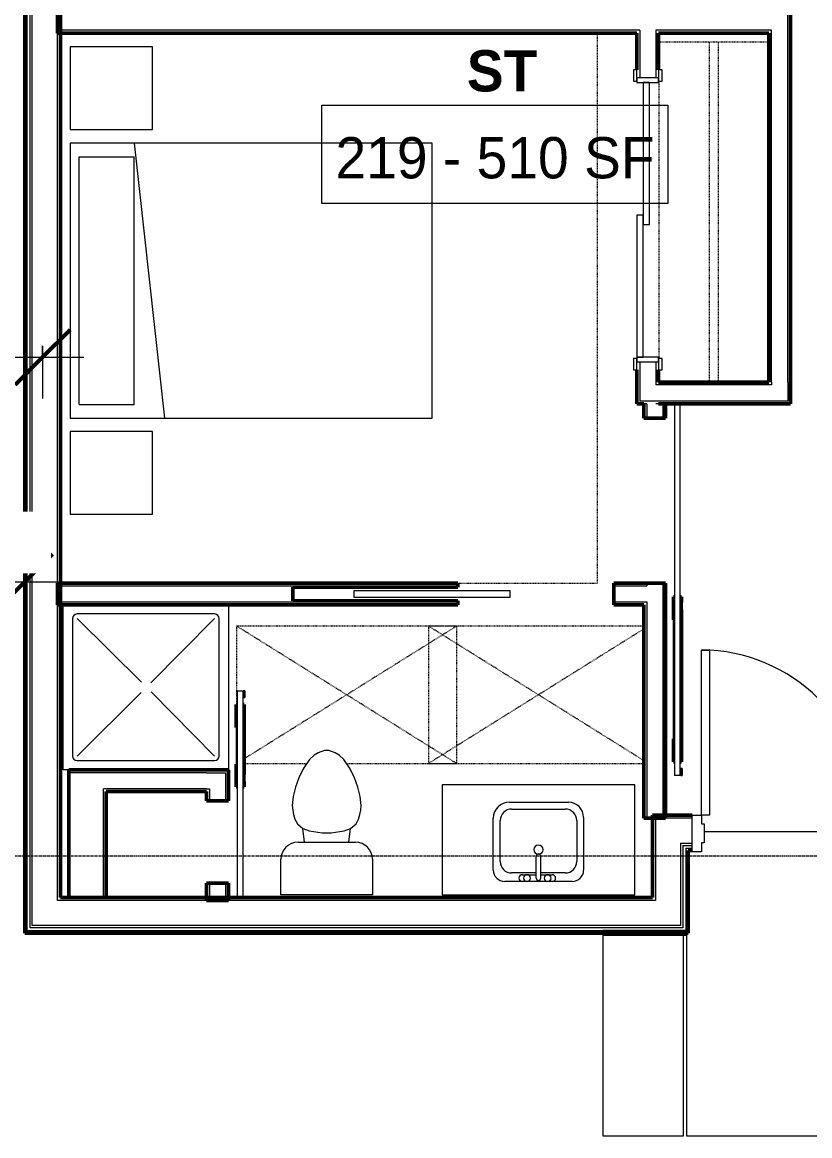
# Model space of a CAD drawing. Header units: inches. Extents: x -4217 to -1814, y 9706 to 12425.
# Drawn here: x -3410.9 to -3239.1, y 10406.2 to 10649.2 of the extents above; entities that cross this region are included whole.
import ezdxf

# ---------------------------------------------------------------- set-up
doc = ezdxf.new("R2010")
doc.units = ezdxf.units.IN
doc.header["$MEASUREMENT"] = 0
doc.linetypes.add('Dash', pattern=[0.25, 0.125, -0.125])
doc.linetypes.add('Grid Line 1_2_', pattern=[0.875, 0.5, -0.125, 0.125, -0.125])
for name, color, linetype, lineweight in [('A-ANNO-DIMS', 211, 'Continuous', 9), ('A-ANNO-DIMS-96', 211, 'Continuous', 9), ('A-AREA-IDEN', 2, 'Continuous', 9), ('A-DOOR-1', 7, 'Continuous', 9), ('A-DOOR-2', 50, 'Continuous', 20), ('A-DOOR-4', 10, 'Continuous', 13), ('A-DOOR-5', 250, 'Continuous', 50), ('A-DOOR-6', 31, 'Continuous', 20), ('A-DOOR-7', 31, 'Continuous', 9), ('A-DOOR-FRAM', 31, 'Continuous', 20), ('A-DOOR-FRAM-1', 50, 'Continuous', 20), ('A-FLOR', 192, 'Continuous', 13), ('A-GENM-HDLN-1', 7, 'Dash', 9), ('A-WALL', 113, 'Continuous', 13), ('A-WALL-3', 250, 'Continuous', 50), ('A-WALL-4', 10, 'Continuous', 13), ('I-FURN-1', 7, 'Continuous', 9), ('I-FURN-HDLN-1', 7, 'Dash', 9), ('I-WALL-3', 2, 'Continuous', 50), ('P-SANR-FIXT-2', 7, 'Continuous', 9), ('Q-CASE-3', 7, 'Continuous', 9), ('Q-CASE-HDLN-1', 7, 'Dash', 9), ('S-GRID-1', 1, 'Grid Line 1_2_', 9)]:
    doc.layers.add(name, color=color, linetype=linetype, lineweight=lineweight)
doc.styles.add('Century Gothic', font='ufonts.com_century-gothic.ttf', dxfattribs={"height": 9})
doc.styles.add('Century Gothic_B', font='GOTHICB.TTF', dxfattribs={"height": 9})
doc.dimstyles.new('OD__1_16__Tol__', dxfattribs={"dimscale": 12, "dimtxt": 9.397514, "dimasz": 1, "dimexe": 0.75, "dimexo": 0.5, "dimgap": 0.125, "dimtad": 1, "dimdec": 4, "dimrnd": 0.0625, "dimzin": 3, "dimdsep": 46, "dimlunit": 4, "dimtxsty": 'Century Gothic', "dimblk1": 'OBLIQUE', "dimblk2": 'OBLIQUE', "dimsah": 1, "dimcen": 0.09, "dimdle": 0.75, "dimazin": 0, "dimtfac": 1, "dimtdec": 4, "dimtix": 1, "dimtmove": 0, "dimatfit": 3, "dimfxl": 1, "dimtvp": 1, "dimtfill": 1, "dimfrac": 2, "dimtolj": 1, "dimtzin": 0, "dimarcsym": 2})

# ---------------------------------------------------------------- blocks, each defined once
blk = doc.blocks.new('DIMBLOCK21-FLOOR PLAN - 2ND FLOOR')
at = {"layer": 'A-ANNO-DIMS-96', "lineweight": 50}
for p, q in [((-3479.55, 10527.09), (-3473.55, 10533.09)), ((-3410.3, 10527.09), (-3404.3, 10533.09)), ((-3479.55, 10527.09), (-3485.55, 10521.09)), ((-3410.3, 10527.09), (-3416.3, 10521.09))]:
    blk.add_line(p, q, dxfattribs=at)
at = {"layer": 'A-ANNO-DIMS-96'}
for p, q in [((-3479.55, 10529.58), (-3479.55, 10518.09)), ((-3479.55, 10527.09), (-3479.55, 10529.58)), ((-3410.3, 10529.58), (-3410.3, 10518.09)), ((-3410.3, 10527.09), (-3410.3, 10529.58)), ((-3488.55, 10527.09), (-3401.3, 10527.09))]:
    blk.add_line(p, q, dxfattribs=at)
at = {"layer": 'A-ANNO-DIMS-96', "color": 0, "insert": (-3457.16, 10522.36), "char_height": 9, "width": 29.356, "attachment_point": 1, "line_spacing_factor": 0.984502, "style": 'Century Gothic', "bg_fill": 3, "box_fill_scale": 1.25, "bg_fill_color": 256, "bg_fill_true_color": 13158600, "bg_fill_transparency": 0}
blk.add_mtext('69.3', dxfattribs=at)
at = {"layer": 'A-ANNO-DIMS-96', "color": 0, "insert": (-3472.15, 10540.13), "char_height": 9, "width": 65.3351, "attachment_point": 1, "line_spacing_factor": 0.984502, "style": 'Century Gothic', "bg_fill": 3, "box_fill_scale": 1.25, "bg_fill_color": 256, "bg_fill_true_color": 13158600, "bg_fill_transparency": 0}
blk.add_mtext('5\' - 9 1/4"', dxfattribs=at)
blk = doc.blocks.new('_Oblique')
at = {"color": 0, "linetype": 'ByBlock', "lineweight": -2}
blk.add_line((-0.5, -0.5), (0.5, 0.5), dxfattribs=at)
blk = doc.blocks.new('DIMBLOCK24-FLOOR PLAN - 2ND FLOOR')
at = {"layer": 'A-ANNO-DIMS-96', "lineweight": 50}
for p, q in [((-3483.42, 10576.06), (-3477.42, 10582.06)), ((-3406.42, 10576.06), (-3400.42, 10582.06)), ((-3483.42, 10576.06), (-3489.42, 10570.06)), ((-3406.42, 10576.06), (-3412.42, 10570.06))]:
    blk.add_line(p, q, dxfattribs=at)
at = {"layer": 'A-ANNO-DIMS-96'}
for p, q in [((-3483.42, 10578.55), (-3483.42, 10567.06)), ((-3483.42, 10576.06), (-3483.42, 10578.55)), ((-3406.42, 10578.55), (-3406.42, 10567.06)), ((-3406.42, 10576.06), (-3406.42, 10578.55)), ((-3492.42, 10576.06), (-3397.42, 10576.06))]:
    blk.add_line(p, q, dxfattribs=at)
at = {"layer": 'A-ANNO-DIMS-96', "color": 0, "char_height": 9, "attachment_point": 1, "line_spacing_factor": 0.984502, "style": 'Century Gothic', "bg_fill": 3, "box_fill_scale": 1.25, "bg_fill_color": 256, "bg_fill_true_color": 13158600, "bg_fill_transparency": 0}
for s, insert, width in [('6\' - 5"', (-3460.66, 10589.1), 37.7691), ('77.0', (-3457.16, 10571.33), 29.356)]:
    blk.add_mtext(s, dxfattribs=dict(at, insert=insert, width=width))

msp = doc.modelspace()

# ---------------------------------------------------------------- linework, layer by layer
at = {"layer": 'A-AREA-IDEN', "flags": 128}
msp.add_lwpolyline([(-3345.55899, 10631.10346), (-3270.05348, 10631.10346), (-3270.05348, 10609.6074), (-3345.55899, 10609.6074)], close=True, dxfattribs=at)
at = {"layer": 'A-DOOR-1'}
for p, q in [((-3277.59687, 10638.80214), (-3277.59687, 10636.30214)), ((-3276.84687, 10638.80214), (-3277.59687, 10638.80214)), ((-3276.84687, 10636.30214), (-3276.84687, 10638.80214)), ((-3272.09687, 10638.80214), (-3272.09687, 10636.30214)), ((-3271.34687, 10638.80214), (-3272.09687, 10638.80214)), ((-3271.34687, 10636.30214), (-3271.34687, 10638.80214)), ((-3277.59687, 10636.30214), (-3276.84687, 10636.30214)), ((-3272.09687, 10636.30214), (-3271.34687, 10636.30214)), ((-3277.59687, 10575.80214), (-3277.59687, 10573.30214)), ((-3276.84687, 10575.80214), (-3277.59687, 10575.80214)), ((-3276.84687, 10573.30214), (-3276.84687, 10575.80214)), ((-3272.09687, 10575.80214), (-3272.09687, 10573.30214)), ((-3271.34687, 10575.80214), (-3272.09687, 10575.80214)), ((-3271.34687, 10573.30214), (-3271.34687, 10575.80214)), ((-3277.59687, 10573.30214), (-3276.84687, 10573.30214)), ((-3272.09687, 10573.30214), (-3271.34687, 10573.30214))]:
    msp.add_line(p, q, dxfattribs=at)
at = {"layer": 'A-DOOR-2'}
for p, q in [((-3275.47187, 10636.05214), (-3275.47187, 10605.05214)), ((-3274.09687, 10636.05214), (-3275.47187, 10636.05214)), ((-3274.09687, 10605.05214), (-3274.09687, 10636.05214)), ((-3276.84687, 10607.05214), (-3276.84687, 10576.05214)), ((-3275.47187, 10607.05214), (-3276.84687, 10607.05214)), ((-3275.47187, 10576.05214), (-3275.47187, 10607.05214)), ((-3275.47187, 10605.05214), (-3274.09687, 10605.05214)), ((-3276.84687, 10576.05214), (-3275.47187, 10576.05214)), ((-3338.51354, 10523.66611), (-3338.51354, 10525.16611)), ((-3338.51354, 10525.16611), (-3304.51354, 10525.16611)), ((-3304.51354, 10523.66611), (-3338.51354, 10523.66611)), ((-3304.51354, 10525.16611), (-3304.51354, 10523.66611))]:
    msp.add_line(p, q, dxfattribs=at)
at = {"layer": 'A-DOOR-4'}
for p, q in [((-3268.62581, 10565.79111), (-3268.62581, 10484.79111)), ((-3268.62581, 10565.79111), (-3268.00081, 10565.79111)), ((-3268.00081, 10565.79111), (-3267.37581, 10565.79111)), ((-3267.37581, 10484.79111), (-3267.37581, 10565.79111)), ((-3267.27433, 10522.55713), (-3266.94874, 10522.55713)), ((-3267.27433, 10522.55713), (-3267.27433, 10521.05713)), ((-3266.94874, 10521.05713), (-3267.27433, 10521.05713)), ((-3266.94874, 10522.55713), (-3266.94874, 10521.05713)), ((-3268.87581, 10492.79111), (-3268.87581, 10518.79111)), ((-3363.97581, 10503.29111), (-3363.97581, 10458.29111)), ((-3363.97581, 10503.29111), (-3363.35081, 10503.29111)), ((-3363.35081, 10503.29111), (-3362.72581, 10503.29111)), ((-3362.72581, 10458.29111), (-3362.72581, 10503.29111)), ((-3362.29874, 10503.29111), (-3362.62433, 10503.29111)), ((-3362.62433, 10503.29111), (-3362.62433, 10501.79111)), ((-3362.62433, 10501.79111), (-3362.29874, 10501.79111)), ((-3362.29874, 10503.29111), (-3362.29874, 10501.79111)), ((-3364.22581, 10495.29111), (-3364.22581, 10487.29111)), ((-3362.62433, 10485.02508), (-3362.29874, 10485.02508)), ((-3362.62433, 10485.02508), (-3362.62433, 10483.52508)), ((-3362.29874, 10485.02508), (-3362.29874, 10483.52508)), ((-3268.00081, 10484.79111), (-3268.62581, 10484.79111)), ((-3267.37581, 10484.79111), (-3268.00081, 10484.79111)), ((-3266.94874, 10486.29111), (-3267.27433, 10486.29111)), ((-3267.27433, 10486.29111), (-3267.27433, 10484.79111)), ((-3267.27433, 10484.79111), (-3266.94874, 10484.79111)), ((-3266.94874, 10486.29111), (-3266.94874, 10484.79111)), ((-3362.29874, 10483.52508), (-3362.62433, 10483.52508)), ((-3363.35081, 10458.29111), (-3363.97581, 10458.29111)), ((-3362.72581, 10458.29111), (-3363.35081, 10458.29111))]:
    msp.add_line(p, q, dxfattribs=at)
at = {"layer": 'A-DOOR-5'}
for p, q in [((-3268.62581, 10523.79111), (-3268.87581, 10523.79111)), ((-3268.87581, 10523.79111), (-3268.87581, 10518.79111)), ((-3267.12581, 10523.79111), (-3267.37581, 10523.79111)), ((-3267.12581, 10522.55713), (-3267.12581, 10523.79111)), ((-3267.12581, 10487.79111), (-3267.12581, 10521.05713)), ((-3268.87581, 10518.79111), (-3268.62581, 10518.79111)), ((-3364.22581, 10500.29111), (-3363.97439, 10500.29111)), ((-3364.22581, 10495.29111), (-3364.22581, 10500.29111)), ((-3362.72581, 10500.29111), (-3362.47581, 10500.29111)), ((-3362.47581, 10500.29111), (-3362.47581, 10485.02508)), ((-3363.97203, 10495.29111), (-3364.22581, 10495.29111)), ((-3268.62371, 10492.79111), (-3268.87581, 10492.79111)), ((-3268.87581, 10492.79111), (-3268.87581, 10487.79111)), ((-3364.22581, 10487.29111), (-3363.96824, 10487.29111)), ((-3364.22581, 10482.29111), (-3364.22581, 10487.29111)), ((-3268.87581, 10487.79111), (-3268.62502, 10487.79111)), ((-3267.37581, 10487.79111), (-3267.12581, 10487.79111)), ((-3363.97581, 10482.29111), (-3364.22581, 10482.29111)), ((-3362.47581, 10482.29111), (-3362.72581, 10482.29111)), ((-3362.47581, 10483.52508), (-3362.47581, 10482.29111))]:
    msp.add_line(p, q, dxfattribs=at)
at = {"layer": 'A-DOOR-6'}
for p, q in [((-3262.77374, 10476.1644), (-3262.77374, 10512.1644)), ((-3262.77374, 10512.1644), (-3261.02374, 10512.1644)), ((-3261.02374, 10512.1644), (-3261.02374, 10476.1644)), ((-3261.02374, 10476.1644), (-3262.77374, 10476.1644))]:
    msp.add_line(p, q, dxfattribs=at)
at = {"layer": 'A-DOOR-7'}
msp.add_arc((-3262.77374, 10476.1644), 36, 0, 90, dxfattribs=at)
at = {"layer": 'A-DOOR-FRAM'}
for p, q in [((-3264.77374, 10476.1644), (-3262.77374, 10476.1644)), ((-3264.77374, 10468.1644), (-3264.77374, 10476.1644)), ((-3262.77374, 10476.1644), (-3262.77374, 10474.2269)), ((-3262.77374, 10474.2269), (-3262.14874, 10474.2269)), ((-3262.14874, 10474.2269), (-3262.14874, 10470.1019)), ((-3262.77374, 10470.1019), (-3262.77374, 10468.1644)), ((-3262.14874, 10470.1019), (-3262.77374, 10470.1019)), ((-3262.77374, 10468.1644), (-3264.77374, 10468.1644))]:
    msp.add_line(p, q, dxfattribs=at)
at = {"layer": 'A-DOOR-FRAM-1'}
for p, q in [((-3272.09687, 10637.05214), (-3276.84687, 10637.05214)), ((-3276.84687, 10637.05214), (-3276.84687, 10636.05214)), ((-3276.84687, 10636.05214), (-3272.09687, 10636.05214)), ((-3272.09687, 10636.05214), (-3272.09687, 10637.05214)), ((-3276.84687, 10576.05214), (-3276.84687, 10575.05214)), ((-3272.09687, 10576.05214), (-3276.84687, 10576.05214)), ((-3276.84687, 10575.05214), (-3272.09687, 10575.05214)), ((-3272.09687, 10575.05214), (-3272.09687, 10576.05214))]:
    msp.add_line(p, q, dxfattribs=at)
at = {"layer": 'A-FLOR'}
for p, q in [((-3227.39874, 10472.5394), (-3262.14874, 10472.5394)), ((-3284.29227, 10450.1644), (-3284.29227, 10406.1894)), ((-3266.67374, 10406.1894), (-3266.67374, 10450.1644)), ((-3266.04874, 10450.1644), (-3266.04874, 10406.1894)), ((-3284.29227, 10406.1894), (-3266.67374, 10406.1894)), ((-3266.04874, 10406.1894), (-3227.39874, 10406.1894))]:
    msp.add_line(p, q, dxfattribs=at)
at = {"layer": 'A-GENM-HDLN-1'}
for p, q in [((-3316.12374, 10487.41611), (-3364.12374, 10517.41611)), ((-3316.12374, 10517.41611), (-3364.12374, 10517.41611)), ((-3364.12374, 10517.41611), (-3364.12374, 10500.29111)), ((-3316.12374, 10517.41611), (-3362.47581, 10488.44606)), ((-3275.32374, 10488.05673), (-3322.29874, 10517.41611)), ((-3275.32374, 10517.41611), (-3322.29874, 10517.41611)), ((-3322.29874, 10517.41611), (-3322.29874, 10487.41611)), ((-3275.32374, 10516.77548), (-3322.29874, 10487.41611)), ((-3316.12374, 10487.41611), (-3316.12374, 10517.41611)), ((-3362.47581, 10487.41611), (-3348.79853, 10487.41611)), ((-3340.1531, 10487.41611), (-3316.12374, 10487.41611)), ((-3322.29874, 10487.41611), (-3275.32374, 10487.41611))]:
    msp.add_line(p, q, dxfattribs=at)
at = {"layer": 'A-WALL'}
for p, q in [((-3409.79874, 10450.9144), (-3409.79874, 10843.4144)), ((-3409.17374, 10451.5394), (-3409.17374, 10843.4144)), ((-3408.67374, 10452.0394), (-3408.67374, 10843.4144)), ((-3403.17374, 10457.5394), (-3403.17374, 10843.4144)), ((-3272.79874, 10475.5394), (-3272.79874, 10457.5394)), ((-3272.79874, 10475.5394), (-3264.77374, 10475.5394)), ((-3267.29874, 10470.0394), (-3267.29874, 10452.0394)), ((-3267.29874, 10470.0394), (-3264.77374, 10470.0394)), ((-3266.79874, 10469.5394), (-3266.79874, 10451.5394)), ((-3266.79874, 10469.5394), (-3264.77374, 10469.5394)), ((-3266.17374, 10468.9144), (-3266.17374, 10450.4144)), ((-3266.17374, 10468.9144), (-3264.77374, 10468.9144)), ((-3272.79874, 10457.5394), (-3403.17374, 10457.5394)), ((-3266.17374, 10450.9144), (-3409.79874, 10450.9144)), ((-3266.79874, 10451.5394), (-3409.17374, 10451.5394)), ((-3267.29874, 10452.0394), (-3408.67374, 10452.0394))]:
    msp.add_line(p, q, dxfattribs=at)
at = {"layer": 'A-WALL-3'}
for p, q in [((-3243.32374, 10570.64297), (-3243.32374, 10673.55214)), ((-3403.17374, 10651.54111), (-3403.17374, 10646.79111)), ((-3403.17374, 10646.79111), (-3276.84687, 10646.79111)), ((-3276.84687, 10646.79111), (-3276.84687, 10638.80214)), ((-3272.09687, 10638.80214), (-3272.09687, 10646.79111)), ((-3272.09687, 10646.79111), (-3248.07374, 10646.79111)), ((-3248.07374, 10646.79111), (-3248.07374, 10570.64297)), ((-3276.84687, 10573.30214), (-3276.84687, 10565.89297)), ((-3272.09687, 10570.64297), (-3272.09687, 10573.30214)), ((-3248.07374, 10570.64297), (-3272.09687, 10570.64297)), ((-3243.32374, 10566.51797), (-3243.32374, 10570.64297)), ((-3276.84687, 10565.89297), (-3276.22187, 10565.89297)), ((-3276.22187, 10565.89297), (-3275.32374, 10565.89297)), ((-3275.32374, 10565.89297), (-3275.32374, 10562.79111)), ((-3270.57374, 10565.89297), (-3272.09687, 10565.89297)), ((-3272.09687, 10565.89297), (-3243.32374, 10565.89297)), ((-3270.57374, 10562.79111), (-3270.57374, 10565.89297)), ((-3243.32374, 10565.89297), (-3243.32374, 10566.51797)), ((-3275.32374, 10562.79111), (-3270.57374, 10562.79111)), ((-3351.84687, 10522.91611), (-3351.84687, 10525.91611)), ((-3351.84687, 10525.91611), (-3315.84687, 10525.91611)), ((-3315.84687, 10525.91611), (-3315.84687, 10526.79111)), ((-3275.32374, 10526.79111), (-3281.84687, 10526.79111)), ((-3281.84687, 10526.79111), (-3281.84687, 10522.04111)), ((-3270.57374, 10526.79111), (-3275.32374, 10526.79111)), ((-3270.57374, 10475.51797), (-3270.57374, 10526.79111)), ((-3315.84687, 10522.91611), (-3351.84687, 10522.91611)), ((-3315.84687, 10522.04111), (-3315.84687, 10522.91611)), ((-3281.84687, 10522.04111), (-3275.32374, 10522.04111)), ((-3275.32374, 10522.04111), (-3275.32374, 10475.51797)), ((-3370.67374, 10486.04111), (-3400.67374, 10486.04111)), ((-3400.67374, 10486.04111), (-3400.67374, 10485.41611)), ((-3400.67374, 10485.41611), (-3400.67374, 10481.29111)), ((-3366.54874, 10486.04111), (-3370.67374, 10486.04111)), ((-3365.92374, 10486.04111), (-3366.54874, 10486.04111)), ((-3365.92374, 10479.29111), (-3365.92374, 10486.04111)), ((-3400.67374, 10481.29111), (-3400.67374, 10458.15522)), ((-3392.54874, 10481.29111), (-3370.67374, 10481.29111)), ((-3392.54874, 10458.15522), (-3392.54874, 10481.29111)), ((-3370.67374, 10481.29111), (-3370.67374, 10479.29111)), ((-3370.67374, 10479.29111), (-3365.92374, 10479.29111)), ((-3275.32374, 10475.51797), (-3270.57374, 10475.51797)), ((-3365.92374, 10461.29111), (-3370.67374, 10461.29111)), ((-3370.67374, 10461.29111), (-3370.67374, 10457.53022)), ((-3365.92374, 10457.53022), (-3365.92374, 10461.29111)), ((-3400.67374, 10458.15522), (-3392.54874, 10458.15522)), ((-3370.67374, 10457.53022), (-3365.92374, 10457.53022))]:
    msp.add_line(p, q, dxfattribs=at)
at = {"layer": 'A-WALL-4'}
for p, q in [((-3243.94874, 10570.64297), (-3243.94874, 10673.55214)), ((-3276.22187, 10647.41611), (-3403.17374, 10647.41611)), ((-3276.22187, 10647.41611), (-3276.22187, 10646.79111)), ((-3272.72187, 10647.41611), (-3272.72187, 10646.79111)), ((-3248.07374, 10647.41611), (-3272.72187, 10647.41611)), ((-3247.44874, 10647.41611), (-3248.07374, 10647.41611)), ((-3247.44874, 10570.64297), (-3247.44874, 10647.41611)), ((-3276.22187, 10646.79111), (-3276.22187, 10637.05214)), ((-3272.72187, 10646.79111), (-3272.72187, 10637.05214)), ((-3276.22187, 10575.05214), (-3276.22187, 10566.51797)), ((-3272.72187, 10575.05214), (-3272.72187, 10570.01797)), ((-3272.09687, 10570.01797), (-3272.72187, 10570.01797)), ((-3247.44874, 10570.01797), (-3272.09687, 10570.01797)), ((-3247.44874, 10570.64297), (-3247.44874, 10570.01797)), ((-3243.94874, 10570.64297), (-3243.94874, 10570.01797)), ((-3243.94874, 10570.01797), (-3243.94874, 10566.51797)), ((-3272.72187, 10566.51797), (-3276.22187, 10566.51797)), ((-3274.69874, 10565.89297), (-3275.32374, 10565.89297)), ((-3274.69874, 10565.89297), (-3274.69874, 10562.79111)), ((-3272.09687, 10566.51797), (-3272.72187, 10566.51797)), ((-3272.09687, 10565.89297), (-3272.72187, 10565.89297)), ((-3243.94874, 10566.51797), (-3272.09687, 10566.51797)), ((-3271.19874, 10565.89297), (-3271.19874, 10562.79111)), ((-3281.84687, 10526.16611), (-3275.32374, 10526.16611)), ((-3275.32374, 10526.16611), (-3274.69874, 10526.16611)), ((-3274.69874, 10526.79111), (-3274.69874, 10526.16611)), ((-3271.19874, 10526.79111), (-3271.19874, 10475.51797)), ((-3281.84687, 10522.66611), (-3275.32374, 10522.66611)), ((-3275.32374, 10522.66611), (-3274.69874, 10522.66611)), ((-3274.69874, 10522.66611), (-3274.69874, 10475.51797)), ((-3400.42374, 10485.41611), (-3400.67374, 10485.41611)), ((-3400.67374, 10485.41611), (-3400.42374, 10485.41611)), ((-3370.67374, 10485.41611), (-3400.42374, 10485.41611)), ((-3400.42374, 10481.91611), (-3400.42374, 10485.41611)), ((-3370.67374, 10485.41611), (-3370.04874, 10485.41611)), ((-3370.04874, 10485.41611), (-3366.54874, 10485.41611)), ((-3366.54874, 10485.41611), (-3366.54874, 10479.29111)), ((-3400.42374, 10481.29111), (-3400.42374, 10481.91611)), ((-3400.42374, 10458.15522), (-3400.42374, 10481.29111)), ((-3370.67374, 10481.91611), (-3393.17374, 10481.91611)), ((-3393.17374, 10481.29111), (-3393.17374, 10481.91611)), ((-3393.17374, 10458.15522), (-3393.17374, 10481.29111)), ((-3370.67374, 10481.91611), (-3370.04874, 10481.91611)), ((-3370.04874, 10481.91611), (-3370.04874, 10479.29111)), ((-3370.04874, 10461.29111), (-3370.04874, 10457.53022)), ((-3366.54874, 10461.29111), (-3366.54874, 10457.53022))]:
    msp.add_line(p, q, dxfattribs=at)
at = {"layer": 'I-FURN-1'}
for p, q in [((-3400.44899, 10643.79111), (-3400.44899, 10625.79111)), ((-3382.44899, 10643.79111), (-3400.44899, 10643.79111)), ((-3382.44899, 10625.79111), (-3382.44899, 10643.79111)), ((-3400.44899, 10625.79111), (-3382.44899, 10625.79111)), ((-3321.44899, 10622.79111), (-3400.44899, 10622.79111)), ((-3386.44899, 10622.79111), (-3379.86937, 10562.79111)), ((-3321.44899, 10562.79111), (-3321.44899, 10622.79111)), ((-3398.44899, 10619.79111), (-3386.44899, 10619.79111)), ((-3386.44899, 10565.79111), (-3386.44899, 10619.79111)), ((-3382.44899, 10541.85927), (-3382.44899, 10559.85927))]:
    msp.add_line(p, q, dxfattribs=at)
at = {"layer": 'I-FURN-HDLN-1'}
for p, q in [((-3285.44899, 10526.79111), (-3285.44899, 10646.79111)), ((-3315.84687, 10526.79111), (-3285.44899, 10526.79111))]:
    msp.add_line(p, q, dxfattribs=at)
at = {"layer": 'I-WALL-3'}
for p, q in [((-3410.29874, 10843.4144), (-3410.29874, 10450.4144)), ((-3402.54874, 10458.1644), (-3402.54874, 10843.4144)), ((-3264.77374, 10476.1644), (-3273.42374, 10476.1644)), ((-3273.42374, 10476.1644), (-3273.42374, 10458.1644)), ((-3265.67374, 10450.4144), (-3265.67374, 10468.4144)), ((-3265.67374, 10468.4144), (-3264.77374, 10468.4144)), ((-3273.42374, 10458.1644), (-3402.54874, 10458.1644)), ((-3266.04874, 10450.7894), (-3284.29227, 10450.7894)), ((-3284.29227, 10450.7894), (-3284.29227, 10450.1644)), ((-3266.04874, 10450.1644), (-3266.04874, 10450.7894)), ((-3410.29874, 10450.4144), (-3265.67374, 10450.4144)), ((-3284.29227, 10450.1644), (-3266.04874, 10450.1644))]:
    msp.add_line(p, q, dxfattribs=at)
at = {"layer": 'P-SANR-FIXT-2'}
for p, q in [((-3365.92374, 10522.04111), (-3365.92374, 10486.04111)), ((-3399.92374, 10519.04111), (-3399.92374, 10489.04111)), ((-3368.92374, 10520.04111), (-3398.92374, 10520.04111)), ((-3384.89555, 10505.18372), (-3398.92374, 10519.04111)), ((-3382.80812, 10505.04381), (-3368.92374, 10519.04111)), ((-3367.92374, 10489.04111), (-3367.92374, 10519.04111)), ((-3384.93425, 10502.93257), (-3398.92374, 10489.04111)), ((-3382.79152, 10503.05719), (-3368.92374, 10489.04111)), ((-3346.34955, 10489.75644), (-3347.21558, 10489.25644)), ((-3344.97581, 10490.25644), (-3346.34955, 10489.75644)), ((-3343.97581, 10490.25644), (-3344.97581, 10490.25644)), ((-3342.60207, 10489.75644), (-3343.97581, 10490.25644)), ((-3341.73605, 10489.25644), (-3342.60207, 10489.75644)), ((-3398.92374, 10488.04111), (-3368.92374, 10488.04111)), ((-3348.21558, 10488.25644), (-3349.60301, 10486.25644)), ((-3347.21558, 10489.25644), (-3348.21558, 10488.25644)), ((-3340.73605, 10488.25644), (-3341.73605, 10489.25644)), ((-3339.34862, 10486.25644), (-3340.73605, 10488.25644)), ((-3400.67374, 10486.04111), (-3401.92374, 10486.04111)), ((-3349.60301, 10486.25644), (-3350.53562, 10484.25644)), ((-3338.416, 10484.25644), (-3339.34862, 10486.25644)), ((-3351.26356, 10482.25644), (-3351.8015, 10480.24883)), ((-3350.53562, 10484.25644), (-3351.26356, 10482.25644)), ((-3337.68806, 10482.25644), (-3338.416, 10484.25644)), ((-3337.15012, 10480.24883), (-3337.68806, 10482.25644)), ((-3351.8015, 10480.24883), (-3351.97581, 10478.25644)), ((-3336.97581, 10478.25644), (-3337.15012, 10480.24883)), ((-3351.97581, 10478.25644), (-3351.88866, 10477.26024)), ((-3351.88866, 10477.26024), (-3351.71166, 10476.25644)), ((-3337.23997, 10476.25644), (-3337.06297, 10477.26024)), ((-3337.06297, 10477.26024), (-3336.97581, 10478.25644)), ((-3304.64126, 10478.97805), (-3291.77709, 10478.97805)), ((-3304.64126, 10478.97805), (-3291.77709, 10478.97805)), ((-3304.14126, 10477.47805), (-3292.45622, 10477.47805)), ((-3351.71166, 10476.25644), (-3351.44371, 10475.25644)), ((-3351.44371, 10475.25644), (-3350.87694, 10474.25644)), ((-3338.07468, 10474.25644), (-3337.50791, 10475.25644)), ((-3337.50791, 10475.25644), (-3337.23997, 10476.25644)), ((-3308.14126, 10464.15522), (-3308.14126, 10475.47805)), ((-3308.14126, 10464.15522), (-3308.14126, 10475.47805)), ((-3306.64126, 10466.03022), (-3306.64126, 10474.97805)), ((-3289.95622, 10474.97805), (-3289.95622, 10466.03022)), ((-3288.45622, 10475.65718), (-3288.45622, 10464.15522)), ((-3288.45622, 10475.65718), (-3288.45622, 10464.15522)), ((-3350.87694, 10474.25644), (-3349.68519, 10473.25644)), ((-3349.68519, 10473.25644), (-3348.31145, 10472.75644)), ((-3349.33747, 10470.23266), (-3349.68519, 10473.25644)), ((-3348.31145, 10472.75644), (-3345.47581, 10472.25644)), ((-3343.47581, 10472.25644), (-3340.64017, 10472.75644)), ((-3340.64017, 10472.75644), (-3339.26643, 10473.25644)), ((-3339.61415, 10470.23266), (-3339.26643, 10473.25644)), ((-3339.26643, 10473.25644), (-3338.07468, 10474.25644)), ((-3350.72581, 10470.23266), (-3338.22581, 10470.23266)), ((-3345.47581, 10472.25644), (-3343.47581, 10472.25644)), ((-3354.45203, 10458.78022), (-3354.45203, 10466.50644)), ((-3334.49959, 10466.50644), (-3334.49959, 10458.78022)), ((-3298.79874, 10462.41902), (-3298.79874, 10467.15737)), ((-3297.79874, 10462.41902), (-3297.79874, 10467.15737)), ((-3298.79874, 10463.53022), (-3304.14126, 10463.53022)), ((-3301.79874, 10463.15522), (-3298.79874, 10463.15522)), ((-3292.45622, 10463.53022), (-3297.79874, 10463.53022)), ((-3297.79874, 10463.15522), (-3295.29874, 10463.15522)), ((-3290.95622, 10461.65522), (-3305.64126, 10461.65522)), ((-3290.95622, 10461.65522), (-3305.64126, 10461.65522)), ((-3295.29874, 10461.65522), (-3301.79874, 10461.65522)), ((-3334.49959, 10458.78022), (-3354.45203, 10458.78022))]:
    msp.add_line(p, q, dxfattribs=at)
for centre, radius, start, end in [((-3398.92374, 10519.04111), 1, 90, 180), ((-3368.92374, 10519.04111), 1, 0, 90), ((-3398.92374, 10489.04111), 1, 180, 270), ((-3368.92374, 10489.04111), 1, 270, 0), ((-3304.64126, 10475.47805), 3.5, 90, 180), ((-3304.64126, 10475.47805), 3.5, 90, 180), ((-3304.14126, 10474.97805), 2.5, 90, 180), ((-3292.45622, 10474.97805), 2.5, 0, 90), ((-3291.77709, 10475.65718), 3.32087, 0, 90), ((-3291.77709, 10475.65718), 3.32087, 0, 90), ((-3350.72581, 10466.50644), 3.72622, 90, 180), ((-3338.22581, 10466.50644), 3.72622, 0, 90), ((-3298.29874, 10468.62256), 1, 0, 180), ((-3298.29874, 10468.62256), 1, 180, 0), ((-3298.29874, 10467.15737), 0.5, 0, 180), ((-3304.14126, 10466.03022), 2.5, 180, 270), ((-3292.45622, 10466.03022), 2.5, 270, 0), ((-3305.64126, 10464.15522), 2.5, 180, 270), ((-3305.64126, 10464.15522), 2.5, 180, 270), ((-3301.79874, 10462.40522), 0.75, 90, 270), ((-3300.79874, 10462.40522), 0.75, 0, 180), ((-3296.29874, 10462.40522), 0.75, 0, 180), ((-3295.29874, 10462.40522), 0.75, 270, 90), ((-3290.95622, 10464.15522), 2.5, 270, 0), ((-3290.95622, 10464.15522), 2.5, 270, 0), ((-3300.79874, 10462.40522), 0.75, 180, 0), ((-3298.29874, 10462.41902), 0.5, 180, 0), ((-3296.29874, 10462.40522), 0.75, 180, 0)]:
    msp.add_arc(centre, radius, start, end, dxfattribs=at)
at = {"layer": 'Q-CASE-3'}
for p, q in [((-3277.29874, 10482.78022), (-3319.29874, 10482.78022)), ((-3319.29874, 10482.78022), (-3319.29874, 10458.78022)), ((-3277.29874, 10458.78022), (-3277.29874, 10482.78022)), ((-3319.29874, 10458.78022), (-3277.29874, 10458.78022))]:
    msp.add_line(p, q, dxfattribs=at)
at = {"layer": 'Q-CASE-HDLN-1'}
for p, q in [((-3248.07374, 10644.80214), (-3272.07374, 10644.80214)), ((-3272.07374, 10644.80214), (-3272.07374, 10638.80214)), ((-3261.07374, 10644.80214), (-3261.07374, 10570.64297)), ((-3259.07374, 10644.80214), (-3259.07374, 10570.64297)), ((-3248.07374, 10570.64297), (-3248.07374, 10644.80214)), ((-3272.07374, 10636.30214), (-3272.07374, 10575.80214)), ((-3272.07374, 10573.30214), (-3272.07374, 10570.64297)), ((-3272.07374, 10570.64297), (-3248.07374, 10570.64297))]:
    msp.add_line(p, q, dxfattribs=at)
at = {"layer": 'S-GRID-1'}
msp.add_line((-1814.20638, 10467.1894), (-4168.71446, 10467.1894), dxfattribs=at)

# ---------------------------------------------------------------- texts
at = {"layer": 'A-AREA-IDEN', "char_height": 9, "attachment_point": 1}
for s, insert, width, style in [('ST', (-3313.92907, 10643.07161), 14.544, 'Century Gothic_B'), ('219 - 510 SF', (-3342.55899, 10624.10346), 83.931, 'Century Gothic')]:
    msp.add_mtext(s, dxfattribs=dict(at, insert=insert, width=width, style=style))

# ---------------------------------------------------------------- next in the draw order: dimensions: what is measured, and where the dimension line sits
at = {"layer": 'A-ANNO-DIMS'}
for base, p1, p2, override, picture, middle in [((-3406.42374, 10576.06444), (-3483.42374, 10584.54972), (-3406.42374, 10584.54972), {"dimpost": '<>\\X', "dimfxl": 77}, 'DIMBLOCK24-FLOOR PLAN - 2ND FLOOR', (-3444.92374, 10576.06444)), ((-3410.29874, 10527.08984), (-3479.54874, 10535.57512), (-3410.29874, 10535.57512), {"dimpost": '<>\\X', "dimfxl": 69.25}, 'DIMBLOCK21-FLOOR PLAN - 2ND FLOOR', (-3444.92374, 10527.08984))]:
    dim = msp.add_linear_dim(base=base, p1=p1, p2=p2, dimstyle='OD__1_16__Tol__', override=override, dxfattribs=at)
    dim.commit()
    dim.dimension.update_dxf_attribs({"geometry": picture, "text_midpoint": middle})

# ---------------------------------------------------------------- next in the draw order: linework, layer by layer
at = {"layer": 'A-WALL-3'}
for p, q in [((-3315.84687, 10526.79111), (-3403.17374, 10526.79111)), ((-3403.17374, 10526.79111), (-3403.17374, 10522.04111)), ((-3403.17374, 10522.04111), (-3315.84687, 10522.04111))]:
    msp.add_line(p, q, dxfattribs=at)
at = {"layer": 'A-WALL-4'}
for p, q in [((-3403.17374, 10526.16611), (-3315.84687, 10526.16611)), ((-3403.17374, 10522.66611), (-3315.84687, 10522.66611))]:
    msp.add_line(p, q, dxfattribs=at)
at = {"layer": 'I-FURN-1'}
for p, q in [((-3400.44899, 10622.79111), (-3400.44899, 10562.79111)), ((-3398.44899, 10565.79111), (-3398.44899, 10619.79111)), ((-3398.44899, 10565.79111), (-3386.44899, 10565.79111)), ((-3400.44899, 10562.79111), (-3321.44899, 10562.79111)), ((-3400.44899, 10559.85927), (-3400.44899, 10541.85927)), ((-3382.44899, 10559.85927), (-3400.44899, 10559.85927)), ((-3400.44899, 10541.85927), (-3382.44899, 10541.85927))]:
    msp.add_line(p, q, dxfattribs=at)
at = {"layer": 'P-SANR-FIXT-2'}
msp.add_line((-3401.92374, 10486.04111), (-3401.92374, 10522.04111), dxfattribs=at)

doc.saveas('drawing.dxf')
